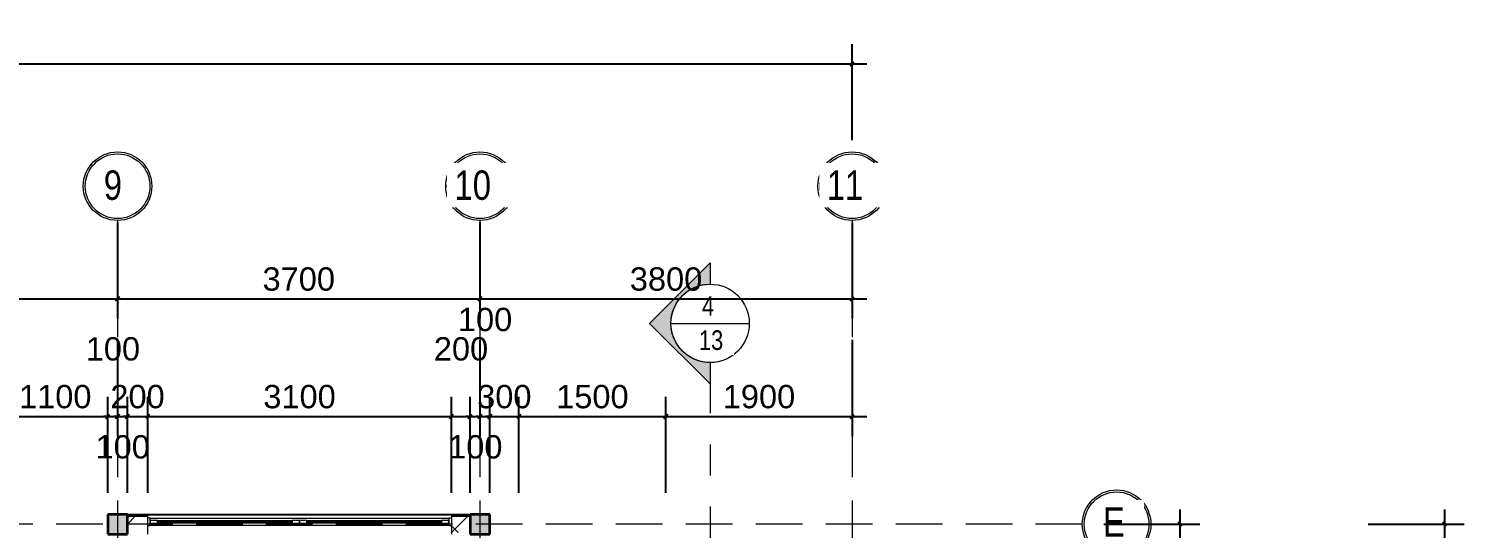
# Model space of a CAD drawing. Header units: millimetres. Extents: x -20510 to 108935, y -243239 to 20306.
# Drawn here: x 28743 to 43400, y -90141 to -85043 of the extents above; entities that cross this region are included whole.
import ezdxf

# ---------------------------------------------------------------- set-up
doc = ezdxf.new("R2010")
doc.units = ezdxf.units.MM
for name, pattern in [('Abgebrochen', [714.375, 476.25, -238.125]), ('Aligning Line', [635, 317.5, -317.5]), ('Hidden', [714.375, 476.25, -238.125])]:
    doc.linetypes.add(name, pattern=pattern)
for name, color, linetype, lineweight in [('A-ANNO-DIMS', 1, 'Continuous', 9), ('A-GLAZ', 4, 'Continuous', 18), ('A-WALL', 7, 'Continuous', 25), ('A-WALL-PATT', 8, 'Continuous', 18), ('G-ANNO-SYMB', 6, 'Abgebrochen', 9), ('S-COLS', 7, 'Continuous', 25), ('S-GRID', 1, 'Continuous', 9), ('S-GRID-IDEN', 1, 'Continuous', 9)]:
    doc.layers.add(name, color=color, linetype=linetype, lineweight=lineweight)
doc.styles.add('Arial', font='arial.ttf', dxfattribs={"width": 0.8, "height": 250})
doc.styles.add('Arial_1', font='arial.ttf', dxfattribs={"width": 0.8, "height": 200})
doc.styles.add('Arial_5', font='arial.ttf', dxfattribs={"height": 238.125})
doc.dimstyles.new('SecretInternalLinAngDimStyle5p4736185', dxfattribs={"dimscale": 304.8, "dimtxt": 242.94927, "dimasz": 0.130208, "dimexe": 0.656168, "dimexo": 0.0625, "dimgap": 0.260417, "dimtad": 1, "dimdec": 0, "dimrnd": 100, "dimzin": 0, "dimdsep": 46, "dimtxsty": 'Arial_5', "dimblk1": 'OBLIQUE', "dimblk2": 'OBLIQUE', "dimsah": 1, "dimcen": 0.09, "dimdle": 0.492126, "dimazin": 0, "dimtfac": 1, "dimtdec": 4, "dimtix": 1, "dimtmove": 0, "dimatfit": 3, "dimfxl": 2.624672, "dimfxlon": 1, "dimtvp": 1, "dimtolj": 1, "dimtzin": 0, "dimarcsym": 2})
doc.dimstyles.new('SecretInternalLinAngDimStyle5p4736185_1', dxfattribs={"dimscale": 304.8, "dimtxt": 242.94927, "dimasz": 0.130208, "dimexe": 0.656168, "dimexo": 0.0625, "dimgap": 0.260417, "dimtad": 1, "dimdec": 0, "dimrnd": 100, "dimzin": 0, "dimdsep": 46, "dimtxsty": 'Arial_5', "dimblk1": 'OBLIQUE', "dimblk2": 'OBLIQUE', "dimsah": 1, "dimcen": 0.09, "dimdle": 0.492126, "dimazin": 0, "dimtfac": 1, "dimtdec": 4, "dimtix": 1, "dimtmove": 2, "dimatfit": 3, "dimfxl": 2.624672, "dimfxlon": 1, "dimtvp": 1, "dimtolj": 1, "dimtzin": 0, "dimarcsym": 2})

# ---------------------------------------------------------------- blocks, each defined once
blk = doc.blocks.new('CUA SO 2 CANH NHOM KINH O O THOANG - K3_3100x2100-2404852-04_MẶT BẰNG TẦNG 4')
at = {"layer": 'A-GLAZ'}
for p, q in [((-1525, 63), (-1550, 63)), ((-1525, -13), (-1525, 63)), ((-1449, 37.5), (-1525, 37.5)), ((-1525, 37.5), (-1525, 12.5)), ((-1525, 12.5), (-1449, 12.5)), ((-1449, 12.5), (-1449, 37.5)), ((-76, 27.5), (-1449, 27.5)), ((-1449, 27.5), (-1449, 22.5)), ((-1449, 22.5), (-76, 22.5)), ((0, 37.5), (-76, 37.5)), ((-76, 37.5), (-76, 12.5)), ((-76, 22.5), (-76, 27.5)), ((-76, 12.5), (0, 12.5)), ((0, 12.5), (0, 37.5)), ((76, 37.5), (0, 37.5)), ((0, 37.5), (0, 12.5)), ((0, 12.5), (76, 12.5)), ((76, 12.5), (76, 37.5)), ((1449, 27.5), (76, 27.5)), ((76, 27.5), (76, 22.5)), ((76, 22.5), (1449, 22.5)), ((1525, 37.5), (1449, 37.5)), ((1449, 37.5), (1449, 12.5)), ((1449, 22.5), (1449, 27.5)), ((1449, 12.5), (1525, 12.5)), ((1550, 63), (1525, 63)), ((1525, 63), (1525, -13)), ((1525, 12.5), (1525, 37.5)), ((-1550, -13), (-1525, -13)), ((1525, -13), (1550, -13))]:
    blk.add_line(p, q, dxfattribs=at)
at = {"layer": 'A-GLAZ', "lineweight": 9}
for p, q in [((-1525, 63), (1525, 63)), ((-1449, 37.5), (-76, 37.5)), ((-76, 12.5), (-1449, 12.5)), ((76, 37.5), (1449, 37.5)), ((1449, 12.5), (76, 12.5)), ((1525, -13), (-1525, -13))]:
    blk.add_line(p, q, dxfattribs=at)
blk = doc.blocks.new('M_Concrete-Rectangular-Column - COT200X200-2391835-04_MẶT BẰNG TẦNG 4')
at = {"layer": 'S-COLS', "lineweight": 35}
blk.add_hatch(color=256, dxfattribs=at).paths.add_polyline_path([(100, -100), (100, 100), (-100, 100), (-100, -100)])
for p, q in [((100, 100), (-100, 100)), ((-100, 100), (-100, -100)), ((100, -100), (100, 100)), ((-100, -100), (100, -100))]:
    blk.add_line(p, q, dxfattribs=at)
blk = doc.blocks.new('Section - CAT DUNG-122916-04_MẶT BẰNG TẦNG 4')
at = {"layer": 'G-ANNO-SYMB', "linetype": 'Continuous'}
h = blk.add_hatch(color=256, dxfattribs=at)
edge = h.paths.add_edge_path()
edge.add_line((0.18, 0), (-2, 0))
edge.add_arc((-6, 0), 4, 0, 90)
edge.add_arc((-6, 0), 4, 90, 180)
edge.add_line((-10, 0), (-12.18, 0))
edge.add_line((-12.18, 0), (-6, 6.18))
edge.add_line((-6, 6.18), (0.18, 0))
for p, q in [((-6, 6.18), (-12.18, 0)), ((0.18, 0), (-6, 6.18)), ((-12.18, 0), (-10, 0)), ((-2, 0), (0.18, 0))]:
    blk.add_line(p, q, dxfattribs=at)
for start, end in [(360, 180), (90, 180), (0, 90), (180, 360)]:
    blk.add_arc((-6, 0), 4, start, end, dxfattribs=at)
blk = doc.blocks.new('Grid - TRUC  D1-102336-04_MẶT BẰNG TẦNG 4')
at = {"layer": 'S-GRID-IDEN'}
for radius in [3.5, 3.3]:
    blk.add_circle((0, 0), radius, dxfattribs=at)
blk = doc.blocks.new('_Oblique')
at = {"color": 0, "linetype": 'ByBlock', "lineweight": -2}
blk.add_line((-0.5, -0.5), (0.5, 0.5), dxfattribs=at)
blk = doc.blocks.new('DIMBLOCK50-04_MẶT BẰNG TẦNG 4')
at = {"layer": 'A-ANNO-DIMS', "color": 0, "lineweight": -2, "transparency": 16777216}
for p, q in [((550, -86181), (550, -85200)), ((37150, -86181), (37150, -85200)), ((400, -85400), (37300, -85400))]:
    blk.add_line(p, q, dxfattribs=at)
at = {"layer": 'Defpoints', "color": 0, "transparency": 16777216}
for p in [(37150, -85400), (550, -86200), (37150, -86200)]:
    blk.add_point(p, dxfattribs=at)
at = {"layer": 'A-ANNO-DIMS', "color": 0, "lineweight": -2, "transparency": 16777216, "xscale": 39.6875, "yscale": 39.6875, "zscale": 39.6875, "rotation": 180}
blk.add_blockref('_Oblique', (550, -85400), dxfattribs=at)
at = {"layer": 'A-ANNO-DIMS', "color": 0, "lineweight": -2, "transparency": 16777216, "xscale": 39.6875, "yscale": 39.6875, "zscale": 39.6875}
blk.add_blockref('_Oblique', (37150, -85400), dxfattribs=at)
at = {"layer": 'A-ANNO-DIMS', "color": 0, "transparency": 16777216, "insert": (18850, -85199), "char_height": 238.1, "width": 1098.88, "attachment_point": 5, "style": 'Arial_5'}
blk.add_mtext('\\A1;36600', dxfattribs=at)
blk = doc.blocks.new('DIMBLOCK58-04_MẶT BẰNG TẦNG 4')
at = {"layer": 'A-ANNO-DIMS', "color": 0, "lineweight": -2, "transparency": 16777216}
for p, q in [((26050, -87019), (26050, -88000)), ((29650, -87019), (29650, -88000)), ((25900, -87800), (29800, -87800))]:
    blk.add_line(p, q, dxfattribs=at)
at = {"layer": 'Defpoints', "color": 0, "transparency": 16777216}
for p in [(26050, -87000), (29650, -87000), (29650, -87800)]:
    blk.add_point(p, dxfattribs=at)
at = {"layer": 'A-ANNO-DIMS', "color": 0, "lineweight": -2, "transparency": 16777216, "xscale": 39.6875, "yscale": 39.6875, "zscale": 39.6875, "rotation": 180}
blk.add_blockref('_Oblique', (26050, -87800), dxfattribs=at)
at = {"layer": 'A-ANNO-DIMS', "color": 0, "lineweight": -2, "transparency": 16777216, "xscale": 39.6875, "yscale": 39.6875, "zscale": 39.6875}
blk.add_blockref('_Oblique', (29650, -87800), dxfattribs=at)
at = {"layer": 'A-ANNO-DIMS', "color": 0, "transparency": 16777216, "insert": (27850, -87599), "char_height": 238.1, "width": 879.1, "attachment_point": 5, "style": 'Arial_5'}
blk.add_mtext('\\A1;3600', dxfattribs=at)
blk = doc.blocks.new('DIMBLOCK59-04_MẶT BẰNG TẦNG 4')
at = {"layer": 'A-ANNO-DIMS', "color": 0, "lineweight": -2, "transparency": 16777216}
for p, q in [((29650, -87019), (29650, -88000)), ((33350, -87019), (33350, -88000)), ((29500, -87800), (33500, -87800))]:
    blk.add_line(p, q, dxfattribs=at)
at = {"layer": 'Defpoints', "color": 0, "transparency": 16777216}
for p in [(29650, -87000), (33350, -87000), (33350, -87800)]:
    blk.add_point(p, dxfattribs=at)
at = {"layer": 'A-ANNO-DIMS', "color": 0, "lineweight": -2, "transparency": 16777216, "xscale": 39.6875, "yscale": 39.6875, "zscale": 39.6875, "rotation": 180}
blk.add_blockref('_Oblique', (29650, -87800), dxfattribs=at)
at = {"layer": 'A-ANNO-DIMS', "color": 0, "lineweight": -2, "transparency": 16777216, "xscale": 39.6875, "yscale": 39.6875, "zscale": 39.6875}
blk.add_blockref('_Oblique', (33350, -87800), dxfattribs=at)
at = {"layer": 'A-ANNO-DIMS', "color": 0, "transparency": 16777216, "insert": (31500, -87599), "char_height": 238.1, "width": 879.1, "attachment_point": 5, "style": 'Arial_5'}
blk.add_mtext('\\A1;3700', dxfattribs=at)
blk = doc.blocks.new('DIMBLOCK60-04_MẶT BẰNG TẦNG 4')
at = {"layer": 'A-ANNO-DIMS', "color": 0, "lineweight": -2, "transparency": 16777216}
for p, q in [((33350, -87019), (33350, -88000)), ((37150, -87019), (37150, -88000)), ((33200, -87800), (37300, -87800))]:
    blk.add_line(p, q, dxfattribs=at)
at = {"layer": 'Defpoints', "color": 0, "transparency": 16777216}
for p in [(33350, -87000), (37150, -87000), (37150, -87800)]:
    blk.add_point(p, dxfattribs=at)
at = {"layer": 'A-ANNO-DIMS', "color": 0, "lineweight": -2, "transparency": 16777216, "xscale": 39.6875, "yscale": 39.6875, "zscale": 39.6875, "rotation": 180}
blk.add_blockref('_Oblique', (33350, -87800), dxfattribs=at)
at = {"layer": 'A-ANNO-DIMS', "color": 0, "lineweight": -2, "transparency": 16777216, "xscale": 39.6875, "yscale": 39.6875, "zscale": 39.6875}
blk.add_blockref('_Oblique', (37150, -87800), dxfattribs=at)
at = {"layer": 'A-ANNO-DIMS', "color": 0, "transparency": 16777216, "insert": (35250, -87599), "char_height": 238.1, "width": 879.1, "attachment_point": 5, "style": 'Arial_5'}
blk.add_mtext('\\A1;3800', dxfattribs=at)
blk = doc.blocks.new('DIMBLOCK92-04_MẶT BẰNG TẦNG 4')
at = {"layer": 'A-ANNO-DIMS', "color": 0, "lineweight": -2, "transparency": 16777216}
for p, q in [((28478, -89781), (28478, -88800)), ((29550, -89781), (29550, -88800)), ((28328, -89000), (29700, -89000))]:
    blk.add_line(p, q, dxfattribs=at)
at = {"layer": 'Defpoints', "color": 0, "transparency": 16777216}
for p in [(29550, -89000), (28478, -89800), (29550, -89800)]:
    blk.add_point(p, dxfattribs=at)
at = {"layer": 'A-ANNO-DIMS', "color": 0, "lineweight": -2, "transparency": 16777216, "xscale": 39.6875, "yscale": 39.6875, "zscale": 39.6875, "rotation": 180}
blk.add_blockref('_Oblique', (28478, -89000), dxfattribs=at)
at = {"layer": 'A-ANNO-DIMS', "color": 0, "lineweight": -2, "transparency": 16777216, "xscale": 39.6875, "yscale": 39.6875, "zscale": 39.6875}
blk.add_blockref('_Oblique', (29550, -89000), dxfattribs=at)
at = {"layer": 'A-ANNO-DIMS', "color": 0, "transparency": 16777216, "insert": (29014, -88799), "char_height": 238.1, "width": 879.1, "attachment_point": 5, "style": 'Arial_5'}
blk.add_mtext('\\A1;1100', dxfattribs=at)
blk = doc.blocks.new('DIMBLOCK93-04_MẶT BẰNG TẦNG 4')
at = {"layer": 'A-ANNO-DIMS', "color": 0, "lineweight": -2, "transparency": 16777216}
for p, q in [((29650, -88219), (29650, -89200)), ((29550, -89781), (29550, -88800)), ((29550, -89000), (29510, -89000)), ((29550, -89000), (29650, -89000)), ((29650, -89000), (29690, -89000))]:
    blk.add_line(p, q, dxfattribs=at)
at = {"layer": 'Defpoints', "color": 0, "transparency": 16777216}
for p in [(29650, -88200), (29650, -89000), (29550, -89800)]:
    blk.add_point(p, dxfattribs=at)
at = {"layer": 'A-ANNO-DIMS', "color": 0, "lineweight": -2, "transparency": 16777216, "xscale": 39.6875, "yscale": 39.6875, "zscale": 39.6875}
blk.add_blockref('_Oblique', (29550, -89000), dxfattribs=at)
at = {"layer": 'A-ANNO-DIMS', "color": 0, "lineweight": -2, "transparency": 16777216, "xscale": 39.6875, "yscale": 39.6875, "zscale": 39.6875, "rotation": 180}
blk.add_blockref('_Oblique', (29650, -89000), dxfattribs=at)
at = {"layer": 'A-ANNO-DIMS', "color": 0, "transparency": 16777216, "insert": (29325, -88191), "char_height": 238.1, "width": 659.33, "attachment_point": 1, "line_spacing_factor": 0.941778, "style": 'Arial_5'}
blk.add_mtext('\\A1;100', dxfattribs=at)
blk = doc.blocks.new('DIMBLOCK94-04_MẶT BẰNG TẦNG 4')
at = {"layer": 'A-ANNO-DIMS', "color": 0, "lineweight": -2, "transparency": 16777216}
for p, q in [((29650, -88219), (29650, -89200)), ((29750, -89781), (29750, -88800)), ((29650, -89000), (29610, -89000)), ((29650, -89000), (29750, -89000)), ((29750, -89000), (29790, -89000))]:
    blk.add_line(p, q, dxfattribs=at)
at = {"layer": 'Defpoints', "color": 0, "transparency": 16777216}
for p in [(29650, -88200), (29750, -89000), (29750, -89800)]:
    blk.add_point(p, dxfattribs=at)
at = {"layer": 'A-ANNO-DIMS', "color": 0, "lineweight": -2, "transparency": 16777216, "xscale": 39.6875, "yscale": 39.6875, "zscale": 39.6875}
blk.add_blockref('_Oblique', (29650, -89000), dxfattribs=at)
at = {"layer": 'A-ANNO-DIMS', "color": 0, "lineweight": -2, "transparency": 16777216, "xscale": 39.6875, "yscale": 39.6875, "zscale": 39.6875, "rotation": 180}
blk.add_blockref('_Oblique', (29750, -89000), dxfattribs=at)
at = {"layer": 'A-ANNO-DIMS', "color": 0, "transparency": 16777216, "insert": (29425, -89191), "char_height": 238.1, "width": 659.33, "attachment_point": 1, "line_spacing_factor": 0.941778, "style": 'Arial_5'}
blk.add_mtext('\\A1;100', dxfattribs=at)
blk = doc.blocks.new('DIMBLOCK95-04_MẶT BẰNG TẦNG 4')
at = {"layer": 'A-ANNO-DIMS', "color": 0, "lineweight": -2, "transparency": 16777216}
for p, q in [((29750, -89781), (29750, -88800)), ((29958, -89781), (29958, -88800)), ((29750, -89000), (29710, -89000)), ((29750, -89000), (29958, -89000)), ((29958, -89000), (29998, -89000))]:
    blk.add_line(p, q, dxfattribs=at)
at = {"layer": 'Defpoints', "color": 0, "transparency": 16777216}
for p in [(29958, -89000), (29750, -89800), (29958, -89800)]:
    blk.add_point(p, dxfattribs=at)
at = {"layer": 'A-ANNO-DIMS', "color": 0, "lineweight": -2, "transparency": 16777216, "xscale": 39.6875, "yscale": 39.6875, "zscale": 39.6875}
blk.add_blockref('_Oblique', (29750, -89000), dxfattribs=at)
at = {"layer": 'A-ANNO-DIMS', "color": 0, "lineweight": -2, "transparency": 16777216, "xscale": 39.6875, "yscale": 39.6875, "zscale": 39.6875, "rotation": 180}
blk.add_blockref('_Oblique', (29958, -89000), dxfattribs=at)
at = {"layer": 'A-ANNO-DIMS', "color": 0, "transparency": 16777216, "insert": (29854, -88799), "char_height": 238.1, "width": 659.33, "attachment_point": 5, "style": 'Arial_5'}
blk.add_mtext('\\A1;200', dxfattribs=at)
blk = doc.blocks.new('DIMBLOCK96-04_MẶT BẰNG TẦNG 4')
at = {"layer": 'A-ANNO-DIMS', "color": 0, "lineweight": -2, "transparency": 16777216}
for p, q in [((29958, -89781), (29958, -88800)), ((33058, -89781), (33058, -88800)), ((29808, -89000), (33208, -89000))]:
    blk.add_line(p, q, dxfattribs=at)
at = {"layer": 'Defpoints', "color": 0, "transparency": 16777216}
for p in [(33058, -89000), (29958, -89800), (33058, -89800)]:
    blk.add_point(p, dxfattribs=at)
at = {"layer": 'A-ANNO-DIMS', "color": 0, "lineweight": -2, "transparency": 16777216, "xscale": 39.6875, "yscale": 39.6875, "zscale": 39.6875, "rotation": 180}
blk.add_blockref('_Oblique', (29958, -89000), dxfattribs=at)
at = {"layer": 'A-ANNO-DIMS', "color": 0, "lineweight": -2, "transparency": 16777216, "xscale": 39.6875, "yscale": 39.6875, "zscale": 39.6875}
blk.add_blockref('_Oblique', (33058, -89000), dxfattribs=at)
at = {"layer": 'A-ANNO-DIMS', "color": 0, "transparency": 16777216, "insert": (31508, -88799), "char_height": 238.1, "width": 879.1, "attachment_point": 5, "style": 'Arial_5'}
blk.add_mtext('\\A1;3100', dxfattribs=at)
blk = doc.blocks.new('DIMBLOCK97-04_MẶT BẰNG TẦNG 4')
at = {"layer": 'A-ANNO-DIMS', "color": 0, "lineweight": -2, "transparency": 16777216}
for p, q in [((33058, -89781), (33058, -88800)), ((33250, -89781), (33250, -88800)), ((32908, -89000), (33400, -89000))]:
    blk.add_line(p, q, dxfattribs=at)
at = {"layer": 'Defpoints', "color": 0, "transparency": 16777216}
for p in [(33250, -89000), (33058, -89800), (33250, -89800)]:
    blk.add_point(p, dxfattribs=at)
at = {"layer": 'A-ANNO-DIMS', "color": 0, "lineweight": -2, "transparency": 16777216, "xscale": 39.6875, "yscale": 39.6875, "zscale": 39.6875, "rotation": 180}
blk.add_blockref('_Oblique', (33058, -89000), dxfattribs=at)
at = {"layer": 'A-ANNO-DIMS', "color": 0, "lineweight": -2, "transparency": 16777216, "xscale": 39.6875, "yscale": 39.6875, "zscale": 39.6875}
blk.add_blockref('_Oblique', (33250, -89000), dxfattribs=at)
at = {"layer": 'A-ANNO-DIMS', "color": 0, "transparency": 16777216, "insert": (32879, -88191), "char_height": 238.1, "width": 659.33, "attachment_point": 1, "line_spacing_factor": 0.941778, "style": 'Arial_5'}
blk.add_mtext('\\A1;200', dxfattribs=at)
blk = doc.blocks.new('DIMBLOCK98-04_MẶT BẰNG TẦNG 4')
at = {"layer": 'A-ANNO-DIMS', "color": 0, "lineweight": -2, "transparency": 16777216}
for p, q in [((33350, -88219), (33350, -89200)), ((33250, -89781), (33250, -88800)), ((33250, -89000), (33210, -89000)), ((33250, -89000), (33350, -89000)), ((33350, -89000), (33390, -89000))]:
    blk.add_line(p, q, dxfattribs=at)
at = {"layer": 'Defpoints', "color": 0, "transparency": 16777216}
for p in [(33350, -88200), (33350, -89000), (33250, -89800)]:
    blk.add_point(p, dxfattribs=at)
at = {"layer": 'A-ANNO-DIMS', "color": 0, "lineweight": -2, "transparency": 16777216, "xscale": 39.6875, "yscale": 39.6875, "zscale": 39.6875}
blk.add_blockref('_Oblique', (33250, -89000), dxfattribs=at)
at = {"layer": 'A-ANNO-DIMS', "color": 0, "lineweight": -2, "transparency": 16777216, "xscale": 39.6875, "yscale": 39.6875, "zscale": 39.6875, "rotation": 180}
blk.add_blockref('_Oblique', (33350, -89000), dxfattribs=at)
at = {"layer": 'A-ANNO-DIMS', "color": 0, "transparency": 16777216, "insert": (33025, -89191), "char_height": 238.1, "width": 659.33, "attachment_point": 1, "line_spacing_factor": 0.941778, "style": 'Arial_5'}
blk.add_mtext('\\A1;100', dxfattribs=at)
blk = doc.blocks.new('DIMBLOCK99-04_MẶT BẰNG TẦNG 4')
at = {"layer": 'A-ANNO-DIMS', "color": 0, "lineweight": -2, "transparency": 16777216}
for p, q in [((33350, -88219), (33350, -89200)), ((33450, -89781), (33450, -88800)), ((33350, -89000), (33310, -89000)), ((33350, -89000), (33450, -89000)), ((33450, -89000), (33490, -89000))]:
    blk.add_line(p, q, dxfattribs=at)
at = {"layer": 'Defpoints', "color": 0, "transparency": 16777216}
for p in [(33350, -88200), (33450, -89000), (33450, -89800)]:
    blk.add_point(p, dxfattribs=at)
at = {"layer": 'A-ANNO-DIMS', "color": 0, "lineweight": -2, "transparency": 16777216, "xscale": 39.6875, "yscale": 39.6875, "zscale": 39.6875}
blk.add_blockref('_Oblique', (33350, -89000), dxfattribs=at)
at = {"layer": 'A-ANNO-DIMS', "color": 0, "lineweight": -2, "transparency": 16777216, "xscale": 39.6875, "yscale": 39.6875, "zscale": 39.6875, "rotation": 180}
blk.add_blockref('_Oblique', (33450, -89000), dxfattribs=at)
at = {"layer": 'A-ANNO-DIMS', "color": 0, "transparency": 16777216, "insert": (33125, -87891), "char_height": 238.1, "width": 659.33, "attachment_point": 1, "line_spacing_factor": 0.941778, "style": 'Arial_5'}
blk.add_mtext('\\A1;100', dxfattribs=at)
blk = doc.blocks.new('DIMBLOCK100-04_MẶT BẰNG TẦNG 4')
at = {"layer": 'A-ANNO-DIMS', "color": 0, "lineweight": -2, "transparency": 16777216}
for p, q in [((33450, -89781), (33450, -88800)), ((33748, -89781), (33748, -88800)), ((33450, -89000), (33410, -89000)), ((33450, -89000), (33748, -89000)), ((33748, -89000), (33788, -89000))]:
    blk.add_line(p, q, dxfattribs=at)
at = {"layer": 'Defpoints', "color": 0, "transparency": 16777216}
for p in [(33748, -89000), (33450, -89800), (33748, -89800)]:
    blk.add_point(p, dxfattribs=at)
at = {"layer": 'A-ANNO-DIMS', "color": 0, "lineweight": -2, "transparency": 16777216, "xscale": 39.6875, "yscale": 39.6875, "zscale": 39.6875}
blk.add_blockref('_Oblique', (33450, -89000), dxfattribs=at)
at = {"layer": 'A-ANNO-DIMS', "color": 0, "lineweight": -2, "transparency": 16777216, "xscale": 39.6875, "yscale": 39.6875, "zscale": 39.6875, "rotation": 180}
blk.add_blockref('_Oblique', (33748, -89000), dxfattribs=at)
at = {"layer": 'A-ANNO-DIMS', "color": 0, "transparency": 16777216, "insert": (33599, -88799), "char_height": 238.1, "width": 659.33, "attachment_point": 5, "style": 'Arial_5'}
blk.add_mtext('\\A1;300', dxfattribs=at)
blk = doc.blocks.new('DIMBLOCK101-04_MẶT BẰNG TẦNG 4')
at = {"layer": 'A-ANNO-DIMS', "color": 0, "lineweight": -2, "transparency": 16777216}
for p, q in [((33748, -89781), (33748, -88800)), ((35248, -89781), (35248, -88800)), ((33598, -89000), (35398, -89000))]:
    blk.add_line(p, q, dxfattribs=at)
at = {"layer": 'Defpoints', "color": 0, "transparency": 16777216}
for p in [(35248, -89000), (33748, -89800), (35248, -89800)]:
    blk.add_point(p, dxfattribs=at)
at = {"layer": 'A-ANNO-DIMS', "color": 0, "lineweight": -2, "transparency": 16777216, "xscale": 39.6875, "yscale": 39.6875, "zscale": 39.6875, "rotation": 180}
blk.add_blockref('_Oblique', (33748, -89000), dxfattribs=at)
at = {"layer": 'A-ANNO-DIMS', "color": 0, "lineweight": -2, "transparency": 16777216, "xscale": 39.6875, "yscale": 39.6875, "zscale": 39.6875}
blk.add_blockref('_Oblique', (35248, -89000), dxfattribs=at)
at = {"layer": 'A-ANNO-DIMS', "color": 0, "transparency": 16777216, "insert": (34498, -88799), "char_height": 238.1, "width": 879.1, "attachment_point": 5, "style": 'Arial_5'}
blk.add_mtext('\\A1;1500', dxfattribs=at)
blk = doc.blocks.new('DIMBLOCK102-04_MẶT BẰNG TẦNG 4')
at = {"layer": 'A-ANNO-DIMS', "color": 0, "lineweight": -2, "transparency": 16777216}
for p, q in [((37150, -88219), (37150, -89200)), ((35248, -89781), (35248, -88800)), ((35098, -89000), (37300, -89000))]:
    blk.add_line(p, q, dxfattribs=at)
at = {"layer": 'Defpoints', "color": 0, "transparency": 16777216}
for p in [(37150, -88200), (37150, -89000), (35248, -89800)]:
    blk.add_point(p, dxfattribs=at)
at = {"layer": 'A-ANNO-DIMS', "color": 0, "lineweight": -2, "transparency": 16777216, "xscale": 39.6875, "yscale": 39.6875, "zscale": 39.6875, "rotation": 180}
blk.add_blockref('_Oblique', (35248, -89000), dxfattribs=at)
at = {"layer": 'A-ANNO-DIMS', "color": 0, "lineweight": -2, "transparency": 16777216, "xscale": 39.6875, "yscale": 39.6875, "zscale": 39.6875}
blk.add_blockref('_Oblique', (37150, -89000), dxfattribs=at)
at = {"layer": 'A-ANNO-DIMS', "color": 0, "transparency": 16777216, "insert": (36199, -88799), "char_height": 238.1, "width": 879.1, "attachment_point": 5, "style": 'Arial_5'}
blk.add_mtext('\\A1;1900', dxfattribs=at)
blk = doc.blocks.new('DIMBLOCK120-04_MẶT BẰNG TẦNG 4')
at = {"layer": 'A-ANNO-DIMS', "color": 0, "lineweight": -2, "transparency": 16777216}
for p, q in [((43200, -91950), (43200, -89950)), ((42419, -90100), (43400, -90100)), ((42419, -91800), (43400, -91800))]:
    blk.add_line(p, q, dxfattribs=at)
at = {"layer": 'Defpoints', "color": 0, "transparency": 16777216}
for p in [(42400, -90100), (43200, -90100), (42400, -91800)]:
    blk.add_point(p, dxfattribs=at)
at = {"layer": 'A-ANNO-DIMS', "color": 0, "lineweight": -2, "transparency": 16777216, "xscale": 39.6875, "yscale": 39.6875, "zscale": 39.6875}
for p, rotation in [((43200, -90100), 90), ((43200, -91800), 270)]:
    blk.add_blockref('_Oblique', p, dxfattribs=dict(at, rotation=rotation))
at = {"layer": 'A-ANNO-DIMS', "color": 0, "transparency": 16777216, "insert": (42999, -90950), "char_height": 238.1, "width": 879.1, "attachment_point": 5, "rotation": 90, "style": 'Arial_5'}
blk.add_mtext('\\A1;1700', dxfattribs=at)
blk = doc.blocks.new('DIMBLOCK133-04_MẶT BẰNG TẦNG 4')
at = {"layer": 'A-ANNO-DIMS', "color": 0, "lineweight": -2, "transparency": 16777216}
for p, q in [((40500, -91950), (40500, -89950)), ((39719, -90100), (40700, -90100)), ((39719, -91800), (40700, -91800))]:
    blk.add_line(p, q, dxfattribs=at)
at = {"layer": 'Defpoints', "color": 0, "transparency": 16777216}
for p in [(39700, -90100), (40500, -90100), (39700, -91800)]:
    blk.add_point(p, dxfattribs=at)
at = {"layer": 'A-ANNO-DIMS', "color": 0, "lineweight": -2, "transparency": 16777216, "xscale": 39.6875, "yscale": 39.6875, "zscale": 39.6875}
for p, rotation in [((40500, -90100), 90), ((40500, -91800), 270)]:
    blk.add_blockref('_Oblique', p, dxfattribs=dict(at, rotation=rotation))
at = {"layer": 'A-ANNO-DIMS', "color": 0, "transparency": 16777216, "insert": (40299, -90950), "char_height": 238.1, "width": 879.1, "attachment_point": 5, "rotation": 90, "style": 'Arial_5'}
blk.add_mtext('\\A1;1700', dxfattribs=at)

msp = doc.modelspace()

# ---------------------------------------------------------------- hatches: boundary and pattern name
at = {"layer": 'A-WALL-PATT', "lineweight": 9}
h = msp.add_hatch(dxfattribs=at)
h.set_pattern_fill('FP_2', color=256, style=0, pattern_type=2)
h.set_pattern_definition([(0, (0, -105000), (406.4, 101.6), [33.528, -271.272, 33.528, -271.272, -1625.6]), (0, (0, -105000), (406.4, 101.6), [-609.6, 33.528, -576.072, 33.528, -271.272, -711.2]), (0, (0, -105000), (406.4, 101.6), [-1524, 33.528, -169.672, 33.528, -474.472]), (120, (152.4, -104949.2), (-291.18818, 301.15272), [33.528, -271.272, 33.528, -271.272, -1625.6]), (120, (152.4, -104949.2), (-291.18818, 301.15272), [-609.6, 33.528, -576.072, 33.528, -271.272, -711.2]), (120, (152.4, -104949.2), (-291.18818, 301.15272), [-1524, 33.528, -169.672, 33.528, -474.472]), (240, (203.2, -104746), (-115.21182, -402.75272), [33.528, -271.272, 33.528, -271.272, -1625.6]), (240, (203.2, -104746), (-115.21182, -402.75272), [-609.6, 33.528, -576.072, 33.528, -271.272, -711.2]), (240, (203.2, -104746), (-115.21182, -402.75272), [-1524, 33.528, -169.672, 33.528, -474.472])])
h.paths.add_polyline_path([(33058, -90015), (33250, -90015), (33250, -90000), (33058, -90000)])
h.paths.add_polyline_path([(29958, -90015), (29958, -90000), (29750, -90000), (29750, -90015)])
h = msp.add_hatch(dxfattribs=at)
h.set_pattern_fill('FP_3', color=256, style=0, pattern_type=2)
h.set_pattern_definition([(45, (0, -105000), (-212.132, 212.132), []), (135, (0, -105000), (-212.132, -212.132), [])])
h.paths.add_polyline_path([(29958, -90185), (29958, -90015), (29750, -90015), (29750, -90185)])
h.paths.add_polyline_path([(33058, -90185), (33250, -90185), (33250, -90015), (33058, -90015), (33058, -90100)])

# ---------------------------------------------------------------- linework, layer by layer
at = {"layer": 'A-WALL', "lineweight": 18}
for p, q in [((29958, -90000), (29750, -90000)), ((29958, -90200), (29958, -90000)), ((33250, -90000), (33058, -90000)), ((33058, -90000), (33058, -90200))]:
    msp.add_line(p, q, dxfattribs=at)
at = {"layer": 'A-WALL', "lineweight": 35}
for p, q in [((29958, -90015), (29750, -90015)), ((33250, -90015), (33058, -90015))]:
    msp.add_line(p, q, dxfattribs=at)
at = {"layer": 'A-WALL'}
msp.add_line((29958, -90000), (33058, -90000), dxfattribs=at)
at = {"layer": 'G-ANNO-SYMB', "linetype": 'Continuous'}
msp.add_line((35300, -88049.9), (36100, -88049.9), dxfattribs=at)
at = {"layer": 'G-ANNO-SYMB', "linetype": 'Aligning Line'}
msp.add_line((35700, -88649.9), (35700, -109539.5), dxfattribs=at)
at = {"layer": 'S-GRID', "linetype": 'Hidden'}
for p, q in [((29650, -87000), (29650, -108000)), ((33350, -87000), (33350, -108000)), ((37150, -87000), (37150, -108000)), ((39500, -90100), (-3000, -90100))]:
    msp.add_line(p, q, dxfattribs=at)

# ---------------------------------------------------------------- block references
at = {"layer": 'A-GLAZ', "lineweight": 9}
msp.add_blockref('CUA SO 2 CANH NHOM KINH O O THOANG - K3_3100x2100-2404852-04_MẶT BẰNG TẦNG 4', (31508, -90100), dxfattribs=at)
at = {"layer": 'G-ANNO-SYMB', "linetype": 'Continuous', "extrusion": (0, 0, -1), "xscale": 99.99999999999991, "yscale": 99.99999999999991, "zscale": 99.99999999999991, "rotation": 270.0000000000002}
msp.add_blockref('Section - CAT DUNG-122916-04_MẶT BẰNG TẦNG 4', (-35700, -88649.9), dxfattribs=at)
at = {"layer": 'S-COLS', "lineweight": 35}
for p in [(29650, -90100), (33350, -90100)]:
    msp.add_blockref('M_Concrete-Rectangular-Column - COT200X200-2391835-04_MẶT BẰNG TẦNG 4', p, dxfattribs=at)
at = {"layer": 'S-GRID-IDEN', "xscale": 99.99999999999991, "yscale": 99.99999999999991, "zscale": 99.99999999999991}
for p, rotation in [((29650, -86650), 180), ((33350, -86650), 180), ((37150, -86650), 180), ((39850, -90100), 90)]:
    msp.add_blockref('Grid - TRUC  D1-102336-04_MẶT BẰNG TẦNG 4', p, dxfattribs=dict(at, rotation=rotation))

# ---------------------------------------------------------------- dimensions: what is measured, and where the dimension line sits
at = {"layer": 'A-ANNO-DIMS'}
for base, p1, p2, override, picture, middle in [((37150, -85400), (550, -86200), (37150, -86200), {"dimpost": '<>', "dimfxl": 36600}, 'DIMBLOCK50-04_MẶT BẰNG TẦNG 4', (18850, -85199)), ((29650, -87800), (26050, -87000), (29650, -87000), {"dimpost": '<>', "dimfxl": 3600}, 'DIMBLOCK58-04_MẶT BẰNG TẦNG 4', (27850, -87599)), ((33350, -87800), (29650, -87000), (33350, -87000), {"dimpost": '<>', "dimfxl": 3700}, 'DIMBLOCK59-04_MẶT BẰNG TẦNG 4', (31500, -87599)), ((29550, -89000), (28478, -89800), (29550, -89800), {"dimpost": '<>', "dimfxl": 1071.995195}, 'DIMBLOCK92-04_MẶT BẰNG TẦNG 4', (29014, -88799)), ((29958, -89000), (29750, -89800), (29958, -89800), {"dimpost": '<>', "dimfxl": 208.004805}, 'DIMBLOCK95-04_MẶT BẰNG TẦNG 4', (29854, -88799)), ((33058, -89000), (29958, -89800), (33058, -89800), {"dimpost": '<>', "dimfxl": 3100}, 'DIMBLOCK96-04_MẶT BẰNG TẦNG 4', (31508, -88799)), ((33748, -89000), (33450, -89800), (33748, -89800), {"dimpost": '<>', "dimfxl": 298.004805}, 'DIMBLOCK100-04_MẶT BẰNG TẦNG 4', (33599, -88799)), ((35248, -89000), (33748, -89800), (35248, -89800), {"dimpost": '<>', "dimfxl": 1500}, 'DIMBLOCK101-04_MẶT BẰNG TẦNG 4', (34498, -88799))]:
    dim = msp.add_linear_dim(base=base, p1=p1, p2=p2, dimstyle='SecretInternalLinAngDimStyle5p4736185', override=override, dxfattribs=at)
    dim.commit()
    dim.dimension.update_dxf_attribs({"geometry": picture, "text_midpoint": middle})
for base, p1, p2, override, picture, middle in [((33450, -89000), (33350, -88200), (33450, -89800), {"dimpost": '<>', "dimfxl": 1603.121954}, 'DIMBLOCK99-04_MẶT BẰNG TẦNG 4', (33454.9, -88049.6)), ((29650, -89000), (29550, -89800), (29650, -88200), {"dimpost": '<>', "dimfxl": 1603.121954}, 'DIMBLOCK93-04_MẶT BẰNG TẦNG 4', (29654.9, -88349.6)), ((29750, -89000), (29650, -88200), (29750, -89800), {"dimpost": '<>', "dimfxl": 1603.121954}, 'DIMBLOCK94-04_MẶT BẰNG TẦNG 4', (29754.9, -89349.6)), ((33250, -89000), (33058, -89800), (33250, -89800), {"dimpost": '<>', "dimfxl": 191.995195}, 'DIMBLOCK97-04_MẶT BẰNG TẦNG 4', (33208.9, -88349.6)), ((33350, -89000), (33250, -89800), (33350, -88200), {"dimpost": '<>', "dimfxl": 1603.121954}, 'DIMBLOCK98-04_MẶT BẰNG TẦNG 4', (33354.9, -89349.6))]:
    dim = msp.add_linear_dim(base=base, p1=p1, p2=p2, dimstyle='SecretInternalLinAngDimStyle5p4736185_1', override=override, dxfattribs=at)
    dim.commit()
    dim.dimension.update_dxf_attribs({"geometry": picture, "text_midpoint": middle, "dimtype": 160})
dim = msp.add_linear_dim(base=(43200, -90100), p1=(42400, -91800), p2=(42400, -90100), angle=90, dimstyle='SecretInternalLinAngDimStyle5p4736185', override={"dimpost": '<>', "dimfxl": 1700}, dxfattribs=at)
dim.commit()
dim.dimension.update_dxf_attribs({"geometry": 'DIMBLOCK120-04_MẶT BẰNG TẦNG 4', "text_midpoint": (42999, -90950)})

# ---------------------------------------------------------------- next in the draw order: texts
at = {"layer": 'G-ANNO-SYMB', "linetype": 'Continuous', "insert": (35616.6, -87772.9), "char_height": 200, "width": 153.924, "attachment_point": 1, "style": 'Arial', "bg_fill": 3, "box_fill_scale": 1.25, "bg_fill_color": 9, "bg_fill_true_color": 13158600, "bg_fill_transparency": 0}
msp.add_mtext('4', dxfattribs=at)
at = {"layer": 'S-GRID-IDEN', "char_height": 300, "attachment_point": 1, "style": 'Arial_1', "bg_fill": 3, "box_fill_scale": 1.25, "bg_fill_color": 9, "bg_fill_true_color": 13158600, "bg_fill_transparency": 0}
for s, insert, width in [('9', (29509.2, -86489.2), 288.607), ('10', (33090.2, -86489.2), 577.215), ('11', (36890.2, -86489.2), 577.215), ('E', (39711, -89927.3), 344.726)]:
    msp.add_mtext(s, dxfattribs=dict(at, insert=insert, width=width))

# ---------------------------------------------------------------- next in the draw order: texts
at = {"layer": 'G-ANNO-SYMB', "linetype": 'Continuous', "insert": (35585.6, -88121.4), "char_height": 200, "width": 307.848, "attachment_point": 1, "style": 'Arial', "bg_fill": 3, "box_fill_scale": 1.25, "bg_fill_color": 9, "bg_fill_true_color": 13158600, "bg_fill_transparency": 0}
msp.add_mtext('13', dxfattribs=at)

# ---------------------------------------------------------------- next in the draw order: dimensions: what is measured, and where the dimension line sits
at = {"layer": 'A-ANNO-DIMS'}
dim = msp.add_linear_dim(base=(40500, -90100), p1=(39700, -91800), p2=(39700, -90100), angle=90, dimstyle='SecretInternalLinAngDimStyle5p4736185', override={"dimpost": '<>', "dimfxl": 1700}, dxfattribs=at)
dim.commit()
dim.dimension.update_dxf_attribs({"geometry": 'DIMBLOCK133-04_MẶT BẰNG TẦNG 4', "text_midpoint": (40299, -90950)})

# ---------------------------------------------------------------- next in the draw order: dimensions: what is measured, and where the dimension line sits
for base, p1, p2, override, picture, middle in [((37150, -87800), (33350, -87000), (37150, -87000), {"dimpost": '<>', "dimfxl": 3800}, 'DIMBLOCK60-04_MẶT BẰNG TẦNG 4', (35250, -87599)), ((37150, -89000), (35248, -89800), (37150, -88200), {"dimpost": '<>', "dimfxl": 2485.474949}, 'DIMBLOCK102-04_MẶT BẰNG TẦNG 4', (36199, -88799))]:
    dim = msp.add_linear_dim(base=base, p1=p1, p2=p2, dimstyle='SecretInternalLinAngDimStyle5p4736185', override=override, dxfattribs=at)
    dim.commit()
    dim.dimension.update_dxf_attribs({"geometry": picture, "text_midpoint": middle})

doc.saveas('drawing.dxf')
